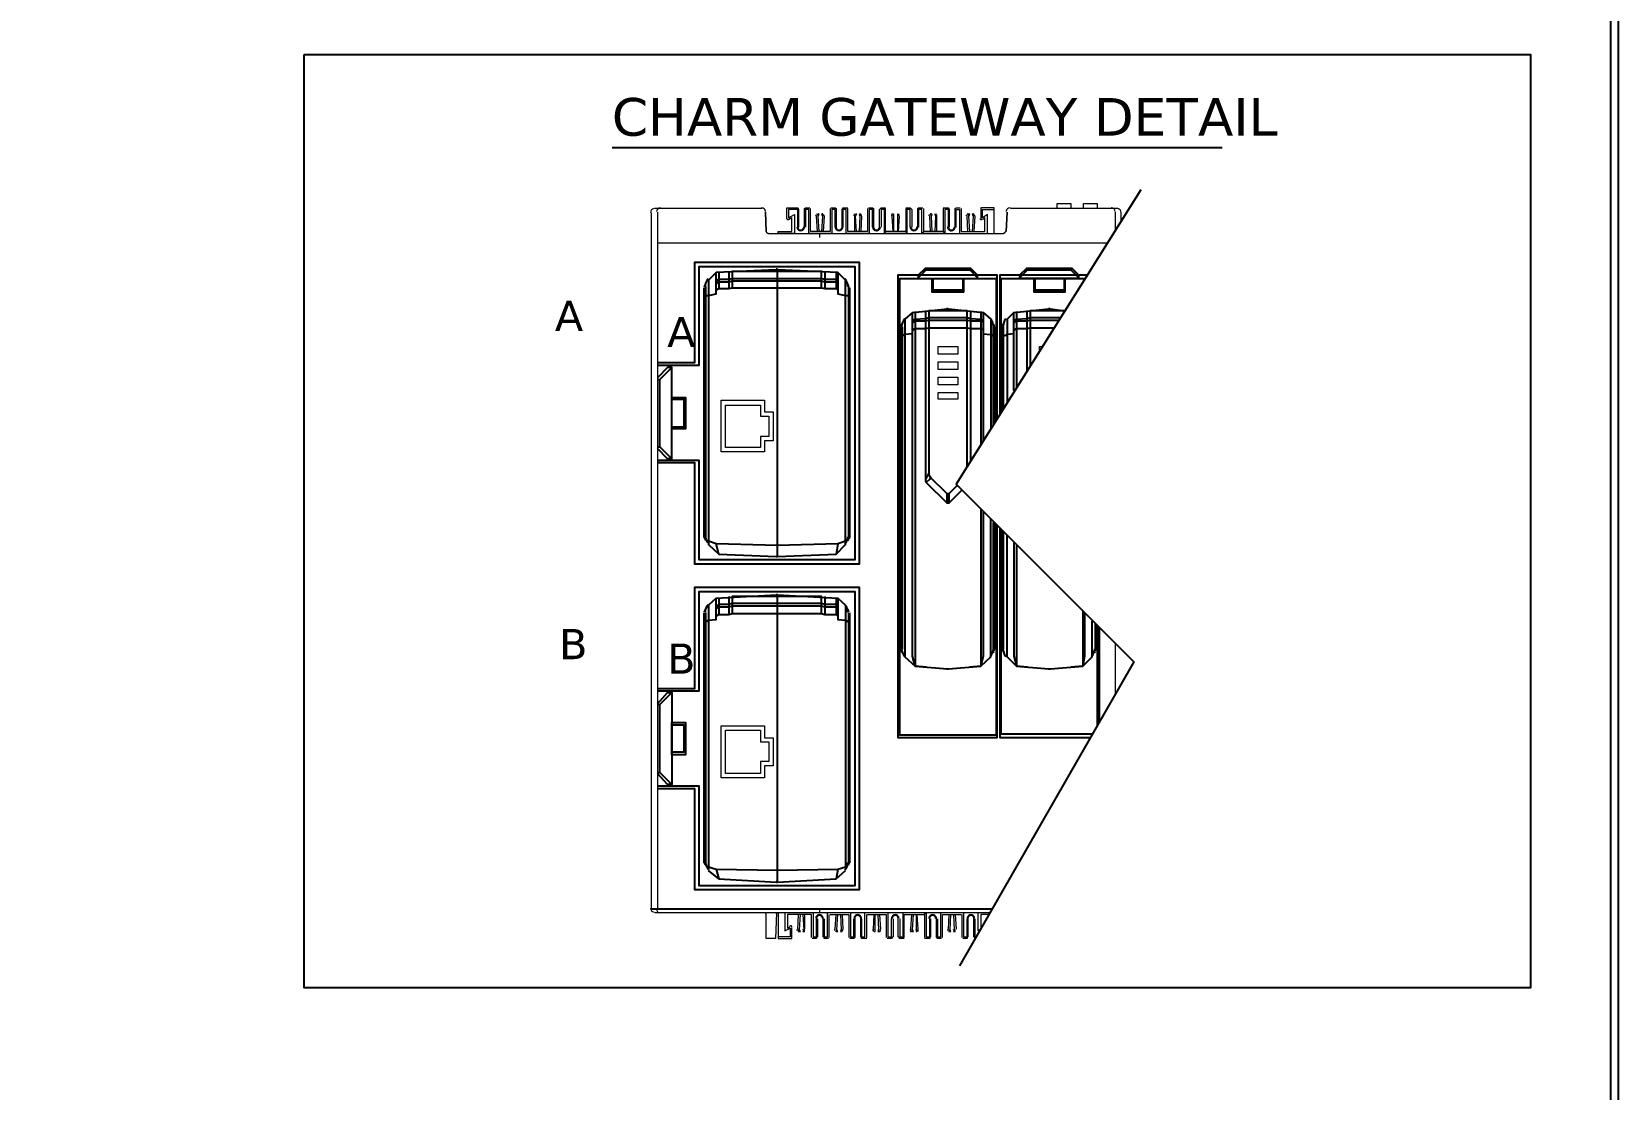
# Model space of a CAD drawing. Extents: x 10329 to 11173, y 0 to 536.
# Drawn here: x 11014.9 to 11172.8, y 268.2 to 373.5 of the extents above; entities that cross this region are included whole.
import ezdxf

# ---------------------------------------------------------------- set-up
doc = ezdxf.new("R2010")
doc.units = 0
doc.header["$LTSCALE"] = 10
doc.header["$MEASUREMENT"] = 0
doc.layers.add('G02-1-PRDXXXX-E-MRIO-01-P01-01$0$ANNOTATION', color=7, linetype='Continuous')
doc.layers.add('G02-1-PRDXXXX-E-MRIO-01-P01-01$0$TITLE', color=7, linetype='Continuous')
doc.layers.add('G02-1-PRDXXXX-E-MRIO-01-P01-01$0$View', color=251, linetype='Continuous', plot=False)
doc.styles.add('G02-1-PRDXXXX-E-MRIO-01-P01-01$0$PDF Verdana', font='verdana.ttf')

# ---------------------------------------------------------------- blocks, each defined once
blk = doc.blocks.new('G02-1-PRDXXXX-E-MRIO-01-P01-01$0$DV-54809-ZX-700-00')
at = {"layer": 'G02-1-PRDXXXX-E-MRIO-01-P01-01$0$ANNOTATION', "lineweight": 25}
for points in [[(713.01, 371.18), (835.02, 371.18), (835.02, 278.29), (713.01, 278.29)], [(790.06, 349.25), (790.06, 348.91), (784.22, 348.91), (784.22, 349.25), (784.9, 349.92), (789.39, 349.92)], [(775.5, 348.91), (778.63, 348.91), (778.63, 347.55), (775.5, 347.55)], [(775.59, 348.91), (778.55, 348.91), (778.55, 347.72), (775.59, 347.72)], [(785.66, 348.91), (788.71, 348.91), (788.71, 347.55), (785.66, 347.55)], [(785.75, 348.91), (788.62, 348.91), (788.62, 347.72), (785.75, 347.72)], [(749.59, 333.92), (749.59, 337.05), (750.95, 337.05), (750.95, 333.92)], [(749.59, 334.09), (749.59, 336.88), (750.78, 336.88), (750.78, 334.09)], [(749.59, 301.49), (749.59, 304.71), (750.95, 304.71), (750.95, 301.49)], [(749.59, 301.74), (749.59, 304.45), (750.78, 304.45), (750.78, 301.74)]]:
    blk.add_lwpolyline(points, close=True, dxfattribs=at)
for points in [[(743.66, 361.95), (804.37, 361.95)], [(796.25, 357.71), (777.87, 328.42), (795.57, 310.72), (778.21, 280.49)], [(748.15, 340.52), (751.88, 340.52), (751.88, 350.52), (768.22, 350.52), (768.22, 320.46), (751.88, 320.46), (751.88, 330.53), (748.15, 330.53)], [(748.15, 340.27), (752.3, 340.27), (752.3, 350.09), (767.8, 350.09), (767.8, 320.88), (752.3, 320.88), (752.3, 330.79), (748.15, 330.79)], [(752.98, 347.13), (753.06, 347.21), (753.23, 347.21), (753.99, 347.38), (753.99, 349.5), (753.23, 348.74), (753.23, 322.4), (754.25, 321.47), (753.99, 322.49)], [(754.25, 321.47), (760.01, 321.22), (760.09, 321.22), (765.93, 321.47), (766.86, 322.4), (766.86, 348.74), (766.1, 349.5), (760.09, 349.75), (760.01, 349.75), (753.99, 349.5)], [(754.25, 349.5), (754.25, 347.89), (753.99, 347.72)], [(755.26, 349.58), (755.26, 347.89)], [(764.49, 347.98), (764.49, 349.58), (760.09, 349.58), (755.6, 349.58), (755.6, 347.98)], [(764.83, 349.58), (764.83, 347.89)], [(765.93, 349.5), (765.93, 347.89), (766.1, 347.72)], [(766.1, 349.5), (766.1, 347.38), (766.86, 347.21), (767.03, 347.21), (767.2, 347.13)], [(781.94, 324.27), (781.94, 303.18), (772.11, 303.18), (772.11, 349.25), (781.94, 349.25), (781.94, 335.02)], [(774.15, 348.91), (774.15, 349.25), (774.82, 349.92), (779.31, 349.92), (779.99, 349.25), (779.99, 348.91)], [(774.91, 349.92), (774.91, 349.75), (774.15, 348.99)], [(774.91, 349.75), (779.23, 349.75)], [(779.23, 349.92), (779.23, 349.75), (779.99, 348.99)], [(782.27, 335.44), (782.27, 349.25), (790.91, 349.25)], [(784.98, 349.92), (784.98, 349.75), (784.22, 348.99)], [(784.98, 349.75), (789.3, 349.75)], [(789.3, 349.92), (789.3, 349.75), (790.06, 348.99)], [(752.89, 348.23), (752.98, 348.31)], [(753.99, 348.65), (754.25, 348.82), (755.26, 348.82), (755.6, 348.91), (760.09, 348.91), (764.49, 348.91), (764.83, 348.82), (765.93, 348.82), (766.1, 348.65)], [(753.99, 348.4), (754.25, 348.57), (755.26, 348.57), (755.6, 348.65), (760.09, 348.65), (764.49, 348.65), (764.83, 348.57), (765.93, 348.57), (766.1, 348.4)], [(754.25, 347.89), (755.26, 347.89), (755.6, 347.98), (760.09, 347.98), (764.49, 347.98), (764.83, 347.89), (765.93, 347.89)], [(767.2, 348.23), (767.12, 348.31)], [(767.2, 323.17), (767.2, 348.06)], [(781.85, 324.35), (781.85, 303.44), (772.28, 303.44), (772.28, 348.91), (781.85, 348.91), (781.85, 334.77)], [(782.36, 335.7), (782.36, 348.91), (790.74, 348.91)], [(788.62, 348.91), (787.19, 348.91), (788.62, 348.91)], [(773.55, 345.52), (777.02, 345.86), (777.11, 345.86), (780.58, 345.52), (781.34, 344.84), (781.34, 333.92)], [(783.63, 345.52), (787.1, 345.86), (787.19, 345.86), (787.27, 345.86), (788.71, 345.69)], [(772.45, 344.25), (772.54, 344.33)], [(773.81, 345.6), (773.81, 310.3), (773.55, 311.31), (773.55, 345.52), (772.79, 344.84), (772.79, 311.23), (773.81, 310.3)], [(773.55, 344.67), (773.81, 344.84), (774.82, 344.93), (775.16, 345.01), (777.02, 345.01), (778.97, 345.01), (779.31, 344.93), (780.33, 344.84), (780.58, 344.67)], [(773.55, 344.5), (773.81, 344.67), (774.82, 344.67), (775.16, 344.76), (777.02, 344.76), (778.97, 344.76), (779.31, 344.67), (780.33, 344.67), (780.58, 344.5)], [(774.82, 345.69), (774.82, 328.92), (774.82, 328.75), (774.91, 328.59), (776.94, 326.55), (777.02, 326.55), (777.19, 326.55), (777.19, 327.48)], [(778.97, 330.19), (778.97, 345.69), (777.02, 345.69), (775.16, 345.69), (775.16, 329.52), (775.16, 329.35), (775.33, 329.09), (775.25, 328.92), (774.91, 328.59)], [(779.31, 345.69), (779.31, 330.79)], [(780.33, 345.6), (780.33, 332.4)], [(780.58, 345.52), (780.58, 332.73)], [(781.68, 344.25), (781.6, 344.33)], [(782.61, 344.25), (782.7, 344.33)], [(783.63, 337.73), (783.63, 345.52), (782.95, 344.84), (782.95, 336.54)], [(783.63, 344.67), (783.88, 344.84), (784.9, 344.93), (785.24, 345.01), (787.19, 345.01), (788.2, 345.01)], [(783.63, 344.5), (783.88, 344.67), (784.9, 344.67), (785.24, 344.76), (787.19, 344.76), (788.12, 344.76)], [(783.88, 345.6), (783.88, 338.07)], [(784.9, 345.69), (784.9, 339.68)], [(788.62, 345.69), (787.19, 345.69), (785.24, 345.69), (785.24, 340.27)], [(772.37, 311.99), (772.37, 344.08)], [(772.54, 311.99), (772.54, 344.08)], [(773.55, 343.4), (772.79, 343.32), (772.62, 343.23), (772.54, 343.15)], [(773.55, 343.74), (773.81, 343.91), (774.82, 343.91), (775.16, 344), (777.02, 344), (778.97, 344), (779.31, 343.91), (780.33, 343.91), (780.58, 343.74)], [(780.58, 343.4), (781.34, 343.32), (781.51, 343.23), (781.6, 343.15)], [(781.6, 334.43), (781.6, 344.08)], [(781.77, 334.6), (781.77, 344.08)], [(782.53, 335.78), (782.53, 344.08)], [(782.61, 336.04), (782.61, 344.08)], [(783.63, 343.4), (782.95, 343.32), (782.78, 343.23), (782.61, 343.15)], [(783.63, 343.74), (783.88, 343.91), (784.9, 343.91), (785.24, 344), (787.19, 344), (787.61, 344)], [(748.15, 338.83), (748.41, 338.83), (749.59, 340.02), (749.17, 340.02), (748.15, 339)], [(749.59, 330.96), (749.59, 340.02)], [(748.41, 332.14), (748.41, 338.83)], [(748.15, 332.14), (748.41, 332.14), (749.59, 330.96), (749.17, 330.96), (748.15, 331.97)], [(775.16, 329.52), (774.82, 328.92)], [(777.96, 328.25), (777.19, 327.48), (777.02, 327.4), (776.94, 327.48), (775.33, 329.09)], [(776.94, 327.48), (776.94, 326.55)], [(777.19, 326.55), (778.46, 327.82)], [(777.02, 326.55), (777.02, 326.55)], [(780.33, 325.88), (780.33, 310.3), (781.34, 311.23), (781.34, 324.94)], [(780.58, 325.62), (780.58, 311.31), (780.33, 310.3)], [(781.6, 311.99), (781.6, 324.61)], [(781.77, 311.99), (781.77, 324.52)], [(791.25, 303.18), (782.27, 303.18), (782.27, 324.01)], [(791.42, 303.52), (782.36, 303.52), (782.36, 323.84)], [(782.53, 311.99), (782.53, 323.76)], [(752.98, 322.83), (752.89, 322.91)], [(766.86, 322.74), (766.1, 322.49), (760.09, 322.32), (753.99, 322.49), (753.23, 322.74)], [(766.1, 322.49), (765.93, 321.47)], [(767.12, 322.83), (767.2, 322.91)], [(782.61, 311.99), (782.61, 323.59)], [(783.88, 322.32), (783.88, 310.3), (782.95, 311.23), (782.95, 323.34)], [(783.63, 322.57), (783.63, 311.31), (783.88, 310.3)], [(760.09, 321.22), (760.09, 321.22)], [(748.15, 308.09), (751.88, 308.09), (751.88, 318.17), (768.22, 318.17), (768.22, 288.03), (751.88, 288.03), (751.88, 298.1), (748.15, 298.1)], [(748.15, 307.84), (752.3, 307.84), (752.3, 317.75), (767.8, 317.75), (767.8, 288.45), (752.3, 288.45), (752.3, 298.36), (748.15, 298.36)], [(753.99, 317.07), (760.01, 317.41), (760.09, 317.41), (766.1, 317.07), (766.86, 316.39), (766.86, 290.06)], [(752.89, 315.88), (752.98, 315.88)], [(752.98, 314.7), (753.06, 314.78), (753.23, 314.87), (753.99, 314.95), (753.99, 317.07), (753.23, 316.39), (753.23, 290.06)], [(754.25, 317.15), (754.25, 315.46), (753.99, 315.29)], [(753.99, 316.22), (754.25, 316.48), (755.26, 316.48), (755.6, 316.56), (760.09, 316.56), (764.49, 316.56), (764.83, 316.48), (765.93, 316.48), (766.1, 316.22)], [(753.99, 316.05), (754.25, 316.22), (755.26, 316.22), (755.6, 316.31), (760.09, 316.31), (764.49, 316.31), (764.83, 316.22), (765.93, 316.22), (766.1, 316.05)], [(755.26, 317.24), (755.26, 315.46)], [(764.49, 315.55), (764.49, 317.24), (760.09, 317.24), (755.6, 317.24), (755.6, 315.55)], [(764.83, 317.24), (764.83, 315.46)], [(765.93, 317.15), (765.93, 315.46), (766.1, 315.29)], [(766.1, 317.07), (766.1, 314.95), (766.86, 314.87), (767.03, 314.78), (767.2, 314.7)], [(767.2, 315.88), (767.12, 315.88)], [(790.49, 315.8), (790.49, 310.3), (791.42, 311.23), (791.42, 314.78)], [(752.81, 290.74), (752.81, 315.63)], [(754.25, 315.46), (755.26, 315.46), (755.6, 315.55), (760.09, 315.55), (764.49, 315.55), (764.83, 315.46), (765.93, 315.46)], [(767.2, 290.74), (767.2, 315.63)], [(767.29, 290.74), (767.29, 315.63)], [(790.66, 315.55), (790.66, 311.31), (790.49, 310.3)], [(791.76, 311.99), (791.76, 314.53)], [(791.84, 311.99), (791.84, 314.36)], [(791.93, 314.28), (791.93, 304.45)], [(792.1, 314.19), (792.1, 304.71)], [(772.54, 311.65), (772.45, 311.74)], [(781.6, 311.65), (781.68, 311.74)], [(782.7, 311.65), (782.61, 311.74)], [(791.67, 311.65), (791.76, 311.74)], [(774.91, 310.21), (773.81, 310.3), (777.02, 310.04), (777.11, 310.04), (780.33, 310.3), (779.23, 310.21)], [(777.02, 310.04), (777.02, 310.04)], [(784.98, 310.21), (783.88, 310.3), (787.1, 310.04), (787.19, 310.04), (787.27, 310.04), (790.49, 310.3), (789.3, 310.21)], [(748.15, 306.57), (749.17, 307.67), (749.59, 307.67), (749.59, 298.53), (749.17, 298.53), (748.15, 299.63)], [(748.15, 306.49), (748.41, 306.49), (749.59, 307.67)], [(748.41, 299.71), (748.41, 306.49)], [(748.15, 299.71), (748.41, 299.71), (749.59, 298.53)], [(752.98, 290.48), (752.89, 290.57)], [(767.12, 290.48), (767.2, 290.57)], [(766.86, 290.31), (766.1, 290.06), (760.09, 289.97), (753.99, 290.06), (753.23, 290.31)], [(753.99, 290.06), (754.25, 289.13), (753.23, 289.97)], [(754.25, 289.13), (760.01, 288.79), (760.09, 288.79), (765.93, 289.13), (766.86, 289.97)], [(766.1, 290.06), (765.93, 289.13)], [(760.09, 288.79), (760.09, 288.79)], [(747.56, 286.16), (781.51, 286.16)]]:
    blk.add_lwpolyline(points, dxfattribs=at)
at = {"layer": 'G02-1-PRDXXXX-E-MRIO-01-P01-01$0$ANNOTATION', "lineweight": 0}
for points in [[(747.56, 286.16), (747.56, 355.43)], [(758.57, 355.85), (748.57, 355.85), (748.49, 355.85), (747.9, 355.85)], [(748.15, 355.51), (748.15, 286.08)], [(762.12, 353.99), (762.12, 355.76), (761.19, 355.76), (761.19, 354.92), (761.78, 355.26), (761.78, 353.39), (760.18, 353.39), (760.18, 353.56), (761.53, 353.56), (761.53, 354.92), (761.19, 354.75)], [(761.02, 354.83), (761.02, 355.93), (762.12, 355.93), (762.12, 355.85), (762.21, 355.76), (762.21, 353.99)], [(762.8, 353.99), (762.8, 355.76), (762.8, 355.85), (762.88, 355.93), (763.31, 355.93)], [(765.85, 353.99), (765.85, 355.76), (765.51, 355.76), (765.51, 353.39), (763.22, 353.39), (763.22, 355.76), (762.88, 355.76), (762.88, 353.99)], [(763.31, 355.85), (763.31, 355.85)], [(763.31, 355.85), (763.31, 355.85)], [(765.34, 355.85), (765.34, 353.56), (763.39, 353.56), (763.39, 355.85)], [(764.24, 353.56), (764.15, 355.09), (764.24, 355.26), (764.15, 355.34), (764.07, 355.26), (763.99, 355.17)], [(764.66, 355.17), (764.66, 355.26), (764.58, 355.34), (764.49, 355.26), (764.58, 355.09), (764.49, 353.56)], [(765.42, 355.93), (765.85, 355.93), (765.93, 355.85), (765.93, 355.76), (765.93, 353.99)], [(765.42, 355.85), (765.42, 355.85)], [(765.42, 355.85), (765.42, 355.85)], [(766.53, 353.99), (766.53, 355.76), (766.61, 355.85), (766.61, 355.93), (767.12, 355.93)], [(769.57, 353.99), (769.57, 355.76), (769.23, 355.76), (769.23, 353.39), (766.95, 353.39), (766.95, 355.76), (766.61, 355.76), (766.61, 353.99)], [(769.07, 355.85), (769.07, 353.56), (767.12, 353.56), (767.12, 355.85)], [(767.12, 355.85), (767.12, 355.85)], [(767.8, 355.26), (767.8, 355.26)], [(767.8, 355.17), (767.8, 355.26)], [(767.96, 353.56), (767.88, 355.09), (767.96, 355.26), (767.96, 355.34), (767.88, 355.26)], [(768.47, 355.17), (768.39, 355.26), (768.3, 355.34), (768.22, 355.26), (768.3, 355.09), (768.22, 353.56)], [(769.15, 355.93), (769.57, 355.93), (769.66, 355.85), (769.66, 355.76), (769.66, 353.99)], [(769.15, 355.85), (769.15, 355.85)], [(769.15, 355.85), (769.15, 355.85)], [(770.25, 353.99), (770.25, 355.76), (770.34, 355.85), (770.42, 355.93), (770.84, 355.93)], [(773.3, 353.99), (773.3, 355.76), (772.96, 355.76), (772.96, 353.39), (770.76, 353.39), (770.76, 355.76), (770.42, 355.76), (770.42, 353.99)], [(772.88, 353.56), (770.84, 353.56), (770.84, 355.85)], [(770.84, 355.85), (770.84, 355.85)], [(771.69, 353.56), (771.69, 355.09), (771.69, 355.26), (771.69, 355.34), (771.61, 355.26), (771.52, 355.26), (771.52, 355.17)], [(772.2, 355.17), (772.2, 355.26), (772.11, 355.26), (772.03, 355.34), (772.03, 355.26), (772.03, 355.09), (772.03, 353.56)], [(772.88, 355.93), (773.3, 355.93), (773.38, 355.85), (773.47, 355.76), (773.47, 353.99)], [(772.88, 355.85), (772.88, 353.56), (772.96, 353.39)], [(772.88, 355.85), (772.88, 355.85)], [(772.88, 355.85), (772.88, 355.85)], [(774.06, 353.99), (774.06, 355.76), (774.06, 355.85), (774.15, 355.93), (774.57, 355.93)], [(777.11, 353.99), (777.11, 355.76), (776.77, 355.76), (776.77, 353.39), (774.48, 353.39), (774.48, 355.76), (774.15, 355.76), (774.15, 353.99)], [(774.57, 355.85), (774.57, 355.85)], [(774.57, 355.85), (774.57, 355.85)], [(776.6, 353.56), (774.65, 353.56), (774.65, 355.85)], [(775.5, 353.56), (775.42, 355.09), (775.5, 355.26), (775.42, 355.34), (775.33, 355.26), (775.25, 355.26), (775.25, 355.17)], [(775.84, 355.26), (775.75, 355.34), (775.75, 355.26), (775.84, 355.09), (775.75, 353.56)], [(775.92, 355.26), (775.92, 355.17)], [(776.6, 355.93), (777.11, 355.93), (777.11, 355.85), (777.19, 355.76), (777.19, 353.99)], [(776.6, 355.85), (776.6, 353.56), (776.77, 353.39)], [(776.6, 355.85), (776.6, 355.85)], [(776.6, 355.85), (776.6, 355.85)], [(777.79, 353.99), (777.79, 355.76), (777.79, 355.85), (777.87, 355.93), (778.29, 355.93)], [(777.87, 353.99), (777.87, 355.76), (778.21, 355.76), (778.21, 353.39), (781, 353.39), (781, 355.26), (780.5, 354.92), (780.5, 355.76), (781.68, 355.76), (781.68, 355.93), (780.33, 355.93), (780.33, 354.83)], [(778.29, 355.85), (778.29, 355.85)], [(778.29, 355.85), (778.29, 355.85)], [(778.38, 355.85), (778.38, 353.56), (780.75, 353.56), (780.75, 354.92), (780.5, 354.75)], [(779.23, 353.56), (779.14, 355.09), (779.23, 355.26), (779.14, 355.34), (779.06, 355.26), (779.06, 355.17)], [(779.65, 355.17), (779.65, 355.26), (779.56, 355.34), (779.48, 355.26), (779.56, 355.09), (779.48, 353.56)], [(781.68, 353.39), (781.68, 355.76)], [(787.95, 355.85), (787.95, 356.36), (789.3, 356.36), (789.3, 355.85)], [(790.57, 355.85), (790.57, 356.36), (791.93, 356.36), (791.93, 355.85)], [(793.71, 355.51), (793.71, 353.73)], [(794.3, 354.66), (794.3, 355.43)], [(764.07, 353.56), (763.99, 355.09)], [(764.15, 355.09), (764.15, 355.09)], [(764.58, 355.09), (764.58, 355.09)], [(764.75, 355.09), (764.66, 353.56)], [(767.8, 353.56), (767.8, 355.09)], [(767.88, 355.09), (767.88, 355.09)], [(768.3, 355.09), (768.3, 355.09)], [(768.47, 355.09), (768.39, 353.56)], [(771.61, 353.56), (771.52, 355.09)], [(771.69, 355.09), (771.69, 355.09)], [(772.03, 355.09), (772.03, 355.09)], [(772.2, 355.09), (772.11, 353.56)], [(775.33, 353.56), (775.25, 355.09)], [(775.84, 355.09), (775.84, 355.09)], [(775.92, 355.09), (775.92, 353.56)], [(779.06, 353.56), (778.97, 355.09)], [(779.56, 355.09), (779.56, 355.09)], [(779.73, 355.09), (779.65, 353.56)], [(748.15, 352.46), (792.94, 352.46)], [(759.16, 353.39), (782.61, 353.39)], [(760.18, 353.39), (760.18, 353.39)], [(763.39, 353.56), (763.39, 353.56)], [(764.32, 352.97), (764.32, 353.39)], [(767.2, 353.56), (767.2, 353.56)], [(770.84, 353.56), (770.76, 353.39)], [(770.93, 353.56), (770.93, 353.56)], [(772.79, 353.56), (772.79, 353.56)], [(774.65, 353.56), (774.48, 353.39)], [(774.65, 353.56), (774.65, 353.56)], [(776.52, 353.56), (776.52, 353.56)], [(778.38, 353.56), (778.38, 353.56)], [(786.17, 341.79), (786.17, 342.13), (786.42, 342.13)], [(793.71, 312.5), (793.71, 307.59)], [(764.32, 285.74), (764.32, 286.08)], [(781.26, 285.74), (748.57, 285.74), (748.49, 285.74), (747.9, 285.74)], [(760.01, 285.66), (760.01, 285.74), (759.92, 283.2), (758.99, 283.2), (758.99, 285.57), (758.9, 285.74)], [(760.85, 285.74), (760.85, 283.96), (761.36, 284.22), (761.36, 283.37), (760.18, 283.37), (760.18, 283.2), (761.53, 283.2), (761.53, 284.3)], [(760.18, 285.74), (760.18, 283.37)], [(763.48, 283.29), (763.48, 285.57), (761.11, 285.57), (761.11, 284.22), (761.36, 284.39)], [(762.12, 284.13), (762.21, 285.57)], [(762.12, 284.05), (762.21, 283.96), (762.21, 283.88), (762.29, 283.88), (762.38, 283.88), (762.29, 284.05), (762.38, 285.57)], [(762.63, 285.57), (762.72, 284.05), (762.63, 283.88), (762.72, 283.88), (762.8, 283.88), (762.8, 283.96), (762.8, 284.05)], [(762.8, 285.57), (762.8, 284.13)], [(763.39, 285.57), (763.39, 285.57)], [(764.07, 285.15), (764.07, 283.37), (763.99, 283.29), (763.99, 283.2), (763.56, 283.2)], [(763.65, 285.74), (763.65, 283.37), (763.99, 283.37), (763.99, 285.15)], [(765.17, 283.2), (764.75, 283.2), (764.75, 283.29), (764.66, 283.37), (764.66, 285.15)], [(764.75, 285.15), (764.75, 283.37), (765.09, 283.37), (765.09, 285.74)], [(765.26, 283.29), (765.26, 285.57)], [(765.34, 285.57), (767.2, 285.57), (767.2, 283.29)], [(765.85, 284.13), (765.93, 285.57)], [(765.93, 284.05), (765.93, 283.96), (765.93, 283.88), (766.02, 283.88), (766.1, 283.88), (766.02, 284.05), (766.1, 285.57)], [(766.36, 285.57), (766.44, 284.05), (766.36, 283.88), (766.44, 283.88), (766.53, 283.88), (766.53, 283.96), (766.61, 284.05)], [(766.53, 285.57), (766.61, 284.13)], [(767.2, 285.57), (767.2, 285.57)], [(767.8, 285.15), (767.8, 283.37), (767.8, 283.29), (767.71, 283.2), (767.29, 283.2)], [(767.37, 285.74), (767.37, 283.37), (767.71, 283.37), (767.71, 285.15)], [(768.98, 283.2), (768.47, 283.2), (768.47, 283.29), (768.39, 283.37), (768.39, 285.15)], [(768.47, 285.15), (768.47, 283.37), (768.81, 283.37), (768.81, 285.74)], [(768.98, 283.29), (768.98, 285.57)], [(769.07, 285.57), (770.93, 285.57), (770.93, 283.29)], [(769.66, 284.13), (769.74, 285.57)], [(769.74, 283.88), (769.83, 283.88), (769.83, 284.05), (769.83, 285.57)], [(770.08, 285.57), (770.17, 284.05), (770.08, 283.88), (770.17, 283.88), (770.25, 283.88), (770.34, 283.96), (770.34, 284.05)], [(770.25, 285.57), (770.34, 284.13)], [(770.93, 285.57), (770.93, 285.57)], [(771.61, 285.15), (771.61, 283.37), (771.52, 283.29), (771.44, 283.2), (771.01, 283.2)], [(771.1, 285.74), (771.1, 283.37), (771.44, 283.37), (771.44, 285.15)], [(772.71, 283.2), (772.28, 283.2), (772.2, 283.29), (772.11, 283.37), (772.11, 285.15)], [(772.28, 285.15), (772.28, 283.37), (772.62, 283.37), (772.62, 285.74)], [(772.71, 283.29), (772.71, 285.57), (774.74, 285.57), (774.74, 283.29)], [(772.79, 285.57), (772.79, 285.57)], [(773.38, 284.13), (773.47, 285.57)], [(773.38, 284.05), (773.38, 283.96), (773.47, 283.88), (773.55, 283.88), (773.64, 283.88), (773.55, 284.05), (773.64, 285.57)], [(773.89, 285.57), (773.89, 284.05), (773.89, 283.88), (773.98, 283.88)], [(773.98, 285.57), (774.06, 284.13)], [(774.65, 285.57), (774.65, 285.57)], [(774.74, 285.57), (774.82, 285.74)], [(775.33, 285.15), (775.33, 283.37), (775.25, 283.29), (775.25, 283.2), (774.74, 283.2)], [(774.91, 285.74), (774.91, 283.37), (775.25, 283.37), (775.25, 285.15)], [(776.43, 283.2), (776.01, 283.2), (775.92, 283.29), (775.92, 283.37), (775.92, 285.15)], [(776.01, 285.15), (776.01, 283.37), (776.35, 283.37), (776.35, 285.74)], [(776.52, 283.29), (776.52, 285.57), (778.38, 285.57)], [(777.11, 284.13), (777.19, 285.57)], [(777.11, 284.05), (777.19, 283.96), (777.19, 283.88), (777.28, 283.88), (777.36, 283.88), (777.28, 284.05), (777.36, 285.57)], [(777.62, 285.57), (777.7, 284.05), (777.62, 283.88), (777.7, 283.88), (777.79, 283.88), (777.79, 283.96), (777.79, 284.05)], [(777.79, 285.57), (777.87, 284.13)], [(778.38, 285.57), (778.38, 285.57)], [(778.46, 285.57), (778.46, 283.29)], [(779.06, 285.15), (779.06, 283.37), (778.97, 283.29), (778.97, 283.2), (778.55, 283.2)], [(778.63, 285.74), (778.63, 283.37), (778.97, 283.37), (778.97, 285.15)], [(779.82, 283.2), (779.73, 283.2), (779.73, 283.29), (779.65, 283.37), (779.65, 285.15)], [(779.73, 285.15), (779.73, 283.37), (779.9, 283.37)], [(780.24, 284.05), (780.07, 283.96), (780.07, 285.74)], [(781.17, 285.57), (780.33, 285.57), (780.33, 284.22), (780.41, 284.3)], [(762.29, 284.05), (762.29, 284.05)], [(763.56, 283.29), (763.56, 283.29)], [(763.56, 283.29), (763.56, 283.29)], [(765.17, 283.29), (765.17, 283.29)], [(765.17, 283.29), (765.17, 283.29)], [(766.02, 284.05), (766.02, 284.05)], [(767.29, 283.29), (767.29, 283.29)], [(767.29, 283.29), (767.29, 283.29)], [(768.98, 283.29), (768.98, 283.29)], [(768.98, 283.29), (768.98, 283.29)], [(769.66, 283.88), (769.66, 283.96), (769.66, 284.05)], [(769.83, 284.05), (769.83, 284.05)], [(770.17, 284.05), (770.17, 284.05)], [(771.01, 283.29), (771.01, 283.29)], [(771.01, 283.29), (771.01, 283.29)], [(772.71, 283.29), (772.71, 283.29)], [(772.71, 283.29), (772.71, 283.29)], [(773.55, 284.05), (773.55, 284.05)], [(773.89, 284.05), (773.89, 284.05)], [(774.06, 284.05), (774.06, 283.96), (774.06, 283.88)], [(774.74, 283.29), (774.74, 283.29)], [(776.43, 283.29), (776.43, 283.29)], [(776.43, 283.29), (776.43, 283.29)], [(777.28, 284.05), (777.28, 284.05)], [(777.7, 284.05), (777.7, 284.05)], [(778.55, 283.29), (778.55, 283.29)], [(778.55, 283.29), (778.55, 283.29)]]:
    blk.add_lwpolyline(points, dxfattribs=at)
for points in [[(758.99, 353.56), (758.9, 355.51)], [(782.87, 353.56), (782.95, 355.51)], [(776.09, 342.13), (778.04, 342.13), (778.04, 341.37), (776.09, 341.37)], [(776.09, 340.61), (778.04, 340.61), (778.04, 339.85), (776.09, 339.85)], [(776.09, 339.08), (778.04, 339.08), (778.04, 338.32), (776.09, 338.32)], [(759.67, 332.73), (758.82, 332.73), (758.82, 331.63), (754.5, 331.63), (754.5, 336.8), (758.82, 336.8), (758.82, 335.61), (759.67, 335.61)], [(759.24, 333.16), (758.4, 333.16), (758.4, 332.06), (754.93, 332.06), (754.93, 336.29), (758.4, 336.29), (758.4, 335.19), (759.24, 335.19)], [(776.09, 337.56), (778.04, 337.56), (778.04, 336.88), (776.09, 336.88)], [(759.67, 300.39), (758.82, 300.39), (758.82, 299.2), (754.5, 299.2), (754.5, 304.37), (758.82, 304.37), (758.82, 303.18), (759.67, 303.18)], [(759.24, 300.81), (758.4, 300.81), (758.4, 299.63), (754.93, 299.63), (754.93, 303.95), (758.4, 303.95), (758.4, 302.76), (759.24, 302.76)]]:
    blk.add_lwpolyline(points, close=True, dxfattribs=at)
for points in [[(794.3, 355.47, 0.389641), (793.96, 355.85), (793.37, 355.85), (793.28, 355.85), (783.29, 355.85)], [(762.04, 354.03, 0.415266), (762.42, 353.65, 0.415266), (762.8, 354.03)], [(765.85, 354.03, 0.415266), (766.23, 353.65, 0.415266), (766.61, 354.03)], [(769.57, 354.03, 0.415303), (769.95, 353.65, 0.415266), (770.34, 354.03)], [(773.3, 354.03, 0.415303), (773.68, 353.65, 0.415266), (774.06, 354.03)], [(777.02, 354.03, 0.415266), (777.41, 353.65, 0.415303), (777.79, 354.03)], [(764.66, 285.19, 0.415303), (764.28, 285.57, 0.415266), (763.9, 285.19)], [(768.47, 285.19, 0.415303), (768.09, 285.57, 0.415266), (767.71, 285.19)], [(772.2, 285.19, 0.415303), (771.82, 285.57, 0.415266), (771.44, 285.19)], [(775.92, 285.19, 0.415266), (775.54, 285.57, 0.415266), (775.16, 285.19)], [(779.73, 285.19, 0.415266), (779.35, 285.57, 0.415266), (778.97, 285.19)]]:
    blk.add_lwpolyline(points, format="xyb", dxfattribs=at)
for points in [[(758.99, 353.59, 0.396963), (759.2, 353.39, -0.396963)], [(782.57, 353.39, 0.396963), (782.78, 353.59, -0.396963)]]:
    blk.add_lwpolyline(points, format="xyb", close=True, dxfattribs=at)
at = {"layer": 'G02-1-PRDXXXX-E-MRIO-01-P01-01$0$ANNOTATION', "lineweight": 25}
for points in [[(760.11, 349.84, 0.024788), (760.05, 349.84, 0.024797), (759.98, 349.84)], [(759.98, 321.22, 0.025204), (760.05, 321.22, 0.025195), (760.09, 321.22), (760.09, 349.75)], [(752.91, 322.95, -0.180448), (752.81, 323.17), (752.81, 347.98)], [(753.28, 322.47, -0.191161), (752.98, 323.17), (752.98, 348.06)], [(767.18, 322.95, 0.180817), (767.29, 323.17), (767.29, 347.98)], [(777.05, 345.86, 0.025194), (776.98, 345.86, 0.025203), (776.92, 345.86)], [(787.21, 345.86, 0.025194), (787.14, 345.86, 0.025203), (787.08, 345.86)], [(760.09, 288.79), (760.09, 317.41, 0.024788), (760.05, 317.41, 0.024797), (759.98, 317.41)], [(753.28, 290.04, -0.191161), (752.98, 290.74), (752.98, 315.63)], [(776.92, 310.04, 0.025203), (776.98, 310.04, 0.025194), (777.05, 310.04)], [(787.08, 310.04, 0.025203), (787.14, 310.04, 0.025194), (787.21, 310.04)], [(759.98, 288.88, 0.025203), (760.05, 288.87, 0.025194), (760.11, 288.88)]]:
    blk.add_lwpolyline(points, format="xyb", dxfattribs=at)
at = {"layer": 'G02-1-PRDXXXX-E-MRIO-01-P01-01$0$ANNOTATION', "lineweight": 0}
for centre, radius, start, end in [((747.85, 355.47), 0.379, 95.0328, 180.3194), ((748.45, 355.55), 0.381, 90.1859, 179.4943), ((758.63, 355.57), 0.28, 0.0327, 22.4232), ((783.15, 355.57), 0.28, 157.5768, 179.9673), ((793.32, 355.55), 0.388, 0.5057, 89.8141), ((762.42, 354.03), 0.297, 180.1684, 359.8316), ((766.23, 354.03), 0.297, 180.1684, 359.8316), ((769.96, 354.03), 0.297, 180.1684, 359.8316), ((773.68, 354.03), 0.297, 180.1571, 359.8401), ((777.41, 354.03), 0.297, 180.1599, 359.8429), ((747.85, 286.21), 0.379, 179.748, 264.8998), ((748.45, 286.13), 0.387, 180.4306, 269.8141), ((764.28, 285.19), 0.297, 0.1614, 179.8358), ((768.09, 285.19), 0.297, 0.1614, 179.8358), ((771.82, 285.19), 0.297, 0.1727, 179.8273), ((775.54, 285.19), 0.297, 0.1727, 179.8273), ((779.35, 285.19), 0.297, 0.1727, 179.8273)]:
    blk.add_arc(centre, radius, start, end, dxfattribs=at)
at = {"layer": 'G02-1-PRDXXXX-E-MRIO-01-P01-01$0$ANNOTATION', "lineweight": 25}
for centre, radius, start, end in [((753.96, 348.1), 1.06, 135.0803, 179.8677), ((766.05, 348.1), 1.06, 0.1336, 44.9094), ((773.51, 344.12), 1.06, 135.0247, 179.8931), ((780.54, 344.12), 1.06, 0.1069, 44.9753), ((783.59, 344.12), 1.06, 135.0144, 179.8944), ((766.06, 323.21), 1.06, 315.5178, 358.8066), ((753.96, 315.67), 1.06, 135.0803, 179.8677), ((766.05, 315.67), 1.06, 0.1336, 44.9094), ((773.52, 312.03), 1.06, 180.1336, 224.9094), ((780.53, 312.03), 1.06, 315.0906, 359.8664), ((783.59, 312.03), 1.06, 180.1323, 224.9197), ((790.61, 312.03), 1.06, 315.0906, 359.8664), ((753.17, 290.86), 0.366, 184.2093, 224.9379), ((766.06, 290.78), 1.06, 315.5178, 358.8066), ((766.92, 290.86), 0.365, 315.021, 355.8317)]:
    blk.add_arc(centre, radius, start, end, dxfattribs=at)
at = {"layer": 'G02-1-PRDXXXX-E-MRIO-01-P01-01$0$ANNOTATION', "lineweight": 0}
for points in [[(758.9, 355.57), (758.89, 355.78), (758.73, 355.93), (758.52, 355.93)], [(764.06, 355.33), (764.05, 355.32), (764.03, 355.32), (764.03, 355.31)], [(764.62, 355.31), (764.61, 355.32), (764.6, 355.32), (764.59, 355.33)], [(767.78, 355.33), (767.77, 355.32), (767.76, 355.32), (767.75, 355.31)], [(768.35, 355.31), (768.34, 355.32), (768.33, 355.32), (768.32, 355.33)], [(771.51, 355.33), (771.49, 355.32), (771.49, 355.32), (771.48, 355.31)], [(772.16, 355.31), (772.15, 355.32), (772.14, 355.32), (772.13, 355.33)], [(775.32, 355.33), (775.3, 355.32), (775.3, 355.32), (775.29, 355.31)], [(775.88, 355.31), (775.87, 355.32), (775.87, 355.32), (775.85, 355.33)], [(779.04, 355.33), (779.03, 355.32), (779.02, 355.32), (779.01, 355.31)], [(779.61, 355.31), (779.6, 355.32), (779.59, 355.32), (779.58, 355.33)], [(783.25, 355.93), (783.04, 355.93), (782.88, 355.78), (782.87, 355.57)], [(761.02, 354.88), (761.02, 354.83), (761.04, 354.79), (761.09, 354.77)], [(761.09, 354.77), (761.11, 354.75), (761.13, 354.75), (761.15, 354.75)], [(761.15, 354.75), (761.17, 354.75), (761.19, 354.75), (761.21, 354.77)], [(763.91, 355.22), (763.91, 355.19), (763.9, 355.16), (763.9, 355.13)], [(763.9, 355.13), (763.9, 355.13), (763.9, 355.12), (763.9, 355.12)], [(764.07, 355.15), (764.07, 355.14), (764.07, 355.13), (764.07, 355.13)], [(764.07, 355.13), (764.07, 355.13), (764.07, 355.13), (764.07, 355.12)], [(764.58, 355.13), (764.58, 355.13), (764.58, 355.14), (764.58, 355.15)], [(764.58, 355.12), (764.58, 355.13), (764.58, 355.13), (764.58, 355.13)], [(764.75, 355.13), (764.75, 355.16), (764.74, 355.19), (764.73, 355.22)], [(764.75, 355.12), (764.75, 355.12), (764.75, 355.13), (764.75, 355.13)], [(767.72, 355.22), (767.72, 355.19), (767.71, 355.16), (767.71, 355.13)], [(767.71, 355.13), (767.71, 355.13), (767.71, 355.12), (767.71, 355.12)], [(767.88, 355.15), (767.88, 355.14), (767.88, 355.13), (767.88, 355.13)], [(767.88, 355.13), (767.88, 355.13), (767.88, 355.13), (767.88, 355.12)], [(768.3, 355.13), (768.3, 355.13), (768.3, 355.14), (768.3, 355.15)], [(768.3, 355.12), (768.3, 355.13), (768.3, 355.13), (768.3, 355.13)], [(768.47, 355.13), (768.47, 355.16), (768.47, 355.19), (768.46, 355.22)], [(768.47, 355.12), (768.47, 355.12), (768.47, 355.13), (768.47, 355.13)], [(771.45, 355.22), (771.44, 355.19), (771.44, 355.16), (771.44, 355.13)], [(771.44, 355.13), (771.44, 355.13), (771.44, 355.12), (771.44, 355.12)], [(771.61, 355.15), (771.61, 355.14), (771.61, 355.13), (771.61, 355.13)], [(771.61, 355.13), (771.61, 355.13), (771.61, 355.13), (771.61, 355.12)], [(772.03, 355.13), (772.03, 355.13), (772.03, 355.14), (772.03, 355.15)], [(772.03, 355.12), (772.03, 355.13), (772.03, 355.13), (772.03, 355.13)], [(772.2, 355.13), (772.2, 355.16), (772.19, 355.19), (772.18, 355.22)], [(772.2, 355.12), (772.2, 355.12), (772.2, 355.13), (772.2, 355.13)], [(775.18, 355.22), (775.17, 355.19), (775.16, 355.16), (775.16, 355.13)], [(775.16, 355.13), (775.16, 355.13), (775.16, 355.12), (775.16, 355.12)], [(775.33, 355.15), (775.33, 355.14), (775.33, 355.13), (775.33, 355.13)], [(775.33, 355.13), (775.33, 355.13), (775.33, 355.13), (775.33, 355.12)], [(775.75, 355.13), (775.75, 355.13), (775.75, 355.14), (775.75, 355.15)], [(775.75, 355.12), (775.75, 355.13), (775.75, 355.13), (775.75, 355.13)], [(775.92, 355.13), (775.92, 355.16), (775.92, 355.19), (775.91, 355.22)], [(775.92, 355.12), (775.92, 355.12), (775.92, 355.13), (775.92, 355.13)], [(778.9, 355.22), (778.89, 355.19), (778.89, 355.16), (778.89, 355.13)], [(778.89, 355.13), (778.89, 355.13), (778.89, 355.12), (778.89, 355.12)], [(779.06, 355.15), (779.06, 355.14), (779.06, 355.13), (779.06, 355.13)], [(779.06, 355.13), (779.06, 355.13), (779.06, 355.13), (779.06, 355.12)], [(779.56, 355.13), (779.56, 355.13), (779.56, 355.14), (779.56, 355.15)], [(779.56, 355.12), (779.56, 355.13), (779.56, 355.13), (779.56, 355.13)], [(779.73, 355.13), (779.73, 355.16), (779.73, 355.19), (779.72, 355.22)], [(779.73, 355.12), (779.73, 355.12), (779.73, 355.13), (779.73, 355.13)], [(780.24, 354.88), (780.24, 354.83), (780.26, 354.79), (780.31, 354.77)], [(780.31, 354.77), (780.33, 354.75), (780.35, 354.75), (780.37, 354.75)], [(780.37, 354.75), (780.39, 354.75), (780.41, 354.75), (780.43, 354.77)], [(760.01, 285.72), (760.01, 285.71), (760.01, 285.71), (760.01, 285.7)], [(761.4, 284.47), (761.38, 284.47), (761.36, 284.46), (761.34, 284.45)], [(761.47, 284.45), (761.45, 284.46), (761.42, 284.47), (761.4, 284.47)], [(761.53, 284.34), (761.53, 284.39), (761.51, 284.43), (761.47, 284.45)], [(762.04, 284.1), (762.04, 284.1), (762.04, 284.09), (762.04, 284.09)], [(762.04, 284.09), (762.04, 284.06), (762.04, 284.03), (762.05, 284)], [(762.16, 283.91), (762.17, 283.9), (762.18, 283.9), (762.19, 283.89)], [(762.21, 284.1), (762.21, 284.09), (762.21, 284.09), (762.21, 284.09)], [(762.21, 284.09), (762.21, 284.09), (762.21, 284.08), (762.21, 284.07)], [(762.63, 284.09), (762.63, 284.09), (762.63, 284.09), (762.63, 284.1)], [(762.63, 284.07), (762.63, 284.08), (762.63, 284.09), (762.63, 284.09)], [(762.73, 283.89), (762.74, 283.9), (762.75, 283.9), (762.76, 283.91)], [(762.79, 284), (762.79, 284.03), (762.8, 284.06), (762.8, 284.09)], [(762.8, 284.09), (762.8, 284.09), (762.8, 284.1), (762.8, 284.1)], [(765.76, 284.1), (765.76, 284.1), (765.76, 284.09), (765.76, 284.09)], [(765.76, 284.09), (765.76, 284.06), (765.77, 284.03), (765.78, 284)], [(765.89, 283.91), (765.9, 283.9), (765.9, 283.9), (765.92, 283.89)], [(765.93, 284.1), (765.93, 284.09), (765.93, 284.09), (765.93, 284.09)], [(765.93, 284.09), (765.93, 284.09), (765.93, 284.08), (765.93, 284.07)], [(766.44, 284.09), (766.44, 284.09), (766.44, 284.09), (766.44, 284.1)], [(766.44, 284.07), (766.44, 284.08), (766.44, 284.09), (766.44, 284.09)], [(766.45, 283.89), (766.47, 283.9), (766.48, 283.9), (766.48, 283.91)], [(766.6, 284), (766.6, 284.03), (766.61, 284.06), (766.61, 284.09)], [(766.61, 284.09), (766.61, 284.09), (766.61, 284.1), (766.61, 284.1)], [(769.57, 284.1), (769.57, 284.1), (769.57, 284.09), (769.57, 284.09)], [(769.57, 284.09), (769.57, 284.06), (769.58, 284.03), (769.59, 284)], [(769.62, 283.91), (769.62, 283.9), (769.64, 283.9), (769.64, 283.89)], [(769.74, 284.1), (769.74, 284.09), (769.74, 284.09), (769.74, 284.09)], [(769.74, 284.09), (769.74, 284.09), (769.74, 284.08), (769.74, 284.07)], [(770.17, 284.09), (770.17, 284.09), (770.17, 284.09), (770.17, 284.1)], [(770.17, 284.07), (770.17, 284.08), (770.17, 284.09), (770.17, 284.09)], [(770.27, 283.89), (770.28, 283.9), (770.29, 283.9), (770.29, 283.91)], [(770.32, 284), (770.33, 284.03), (770.34, 284.06), (770.34, 284.09)], [(770.34, 284.09), (770.34, 284.09), (770.34, 284.1), (770.34, 284.1)], [(773.3, 284.1), (773.3, 284.1), (773.3, 284.09), (773.3, 284.09)], [(773.3, 284.09), (773.3, 284.06), (773.31, 284.03), (773.31, 284)], [(773.34, 283.91), (773.35, 283.9), (773.36, 283.9), (773.37, 283.89)], [(773.47, 284.1), (773.47, 284.09), (773.47, 284.09), (773.47, 284.09)], [(773.47, 284.09), (773.47, 284.09), (773.47, 284.08), (773.47, 284.07)], [(773.89, 284.09), (773.89, 284.09), (773.89, 284.09), (773.89, 284.1)], [(773.89, 284.07), (773.89, 284.08), (773.89, 284.09), (773.89, 284.09)], [(773.99, 283.89), (774, 283.9), (774.01, 283.9), (774.02, 283.91)], [(774.05, 284), (774.05, 284.03), (774.06, 284.06), (774.06, 284.09)], [(774.06, 284.09), (774.06, 284.09), (774.06, 284.1), (774.06, 284.1)], [(777.02, 284.1), (777.02, 284.1), (777.02, 284.09), (777.02, 284.09)], [(777.02, 284.09), (777.02, 284.06), (777.03, 284.03), (777.04, 284)], [(777.15, 283.91), (777.16, 283.9), (777.17, 283.9), (777.18, 283.89)], [(777.19, 284.1), (777.19, 284.09), (777.19, 284.09), (777.19, 284.09)], [(777.19, 284.09), (777.19, 284.09), (777.19, 284.08), (777.19, 284.07)], [(777.62, 284.09), (777.62, 284.09), (777.62, 284.09), (777.62, 284.1)], [(777.62, 284.07), (777.62, 284.08), (777.62, 284.09), (777.62, 284.09)], [(777.72, 283.89), (777.72, 283.9), (777.74, 283.9), (777.74, 283.91)], [(777.77, 284), (777.78, 284.03), (777.79, 284.06), (777.79, 284.09)], [(777.79, 284.09), (777.79, 284.09), (777.79, 284.1), (777.79, 284.1)]]:
    blk.add_open_spline(points, degree=3, dxfattribs=at)
at = {"layer": 'G02-1-PRDXXXX-E-MRIO-01-P01-01$0$ANNOTATION', "lineweight": 25}
for points in [[(752.89, 348.23), (752.84, 348.17), (752.81, 348.1), (752.81, 348.02)], [(767.2, 348.02), (767.2, 348.1), (767.17, 348.17), (767.12, 348.23)], [(772.45, 344.33), (772.4, 344.28), (772.37, 344.2), (772.37, 344.12)], [(781.68, 344.12), (781.68, 344.2), (781.65, 344.28), (781.6, 344.33)], [(782.53, 344.33), (782.47, 344.28), (782.44, 344.2), (782.44, 344.12)], [(752.89, 315.88), (752.84, 315.83), (752.81, 315.75), (752.81, 315.67)], [(767.2, 315.67), (767.2, 315.75), (767.17, 315.83), (767.12, 315.88)], [(772.37, 312.03), (772.37, 311.95), (772.4, 311.88), (772.45, 311.82)], [(781.6, 311.82), (781.65, 311.88), (781.68, 311.95), (781.68, 312.03)], [(782.44, 312.03), (782.44, 311.95), (782.47, 311.88), (782.53, 311.82)], [(791.67, 311.82), (791.73, 311.88), (791.76, 311.95), (791.76, 312.03)]]:
    blk.add_open_spline(points, degree=3, dxfattribs=at)
at = {"layer": 'G02-1-PRDXXXX-E-MRIO-01-P01-01$0$ANNOTATION', "attachment_point": 4, "style": 'G02-1-PRDXXXX-E-MRIO-01-P01-01$0$PDF Verdana'}
for s, insert, char_height in [('CHARM GATEWAY DETAIL', (743.62, 364.95), 3.7542), ('A', (737.95, 345.18), 3), ('A', (749.12, 343.57), 3), ('B', (738.37, 312.5), 3), ('B', (749.12, 311.06), 3)]:
    blk.add_mtext(s, dxfattribs=dict(at, insert=insert, char_height=char_height))

msp = doc.modelspace()

# ---------------------------------------------------------------- linework, layer by layer
at = {"layer": 'G02-1-PRDXXXX-E-MRIO-01-P01-01$0$TITLE'}
msp.add_lwpolyline([(10329, 536.37), (11172.77, 536.37), (11172.77, 42.04), (10329, 42.04)], close=True, dxfattribs=at)
at = {"layer": 'G02-1-PRDXXXX-E-MRIO-01-P01-01$0$View'}
msp.add_lwpolyline([(10329, 536), (11172, 536), (11172, 43), (10329, 43)], close=True, dxfattribs=at)

# ---------------------------------------------------------------- block references
msp.add_blockref('G02-1-PRDXXXX-E-MRIO-01-P01-01$0$DV-54809-ZX-700-00', (10329, 0))

doc.saveas('drawing.dxf')
